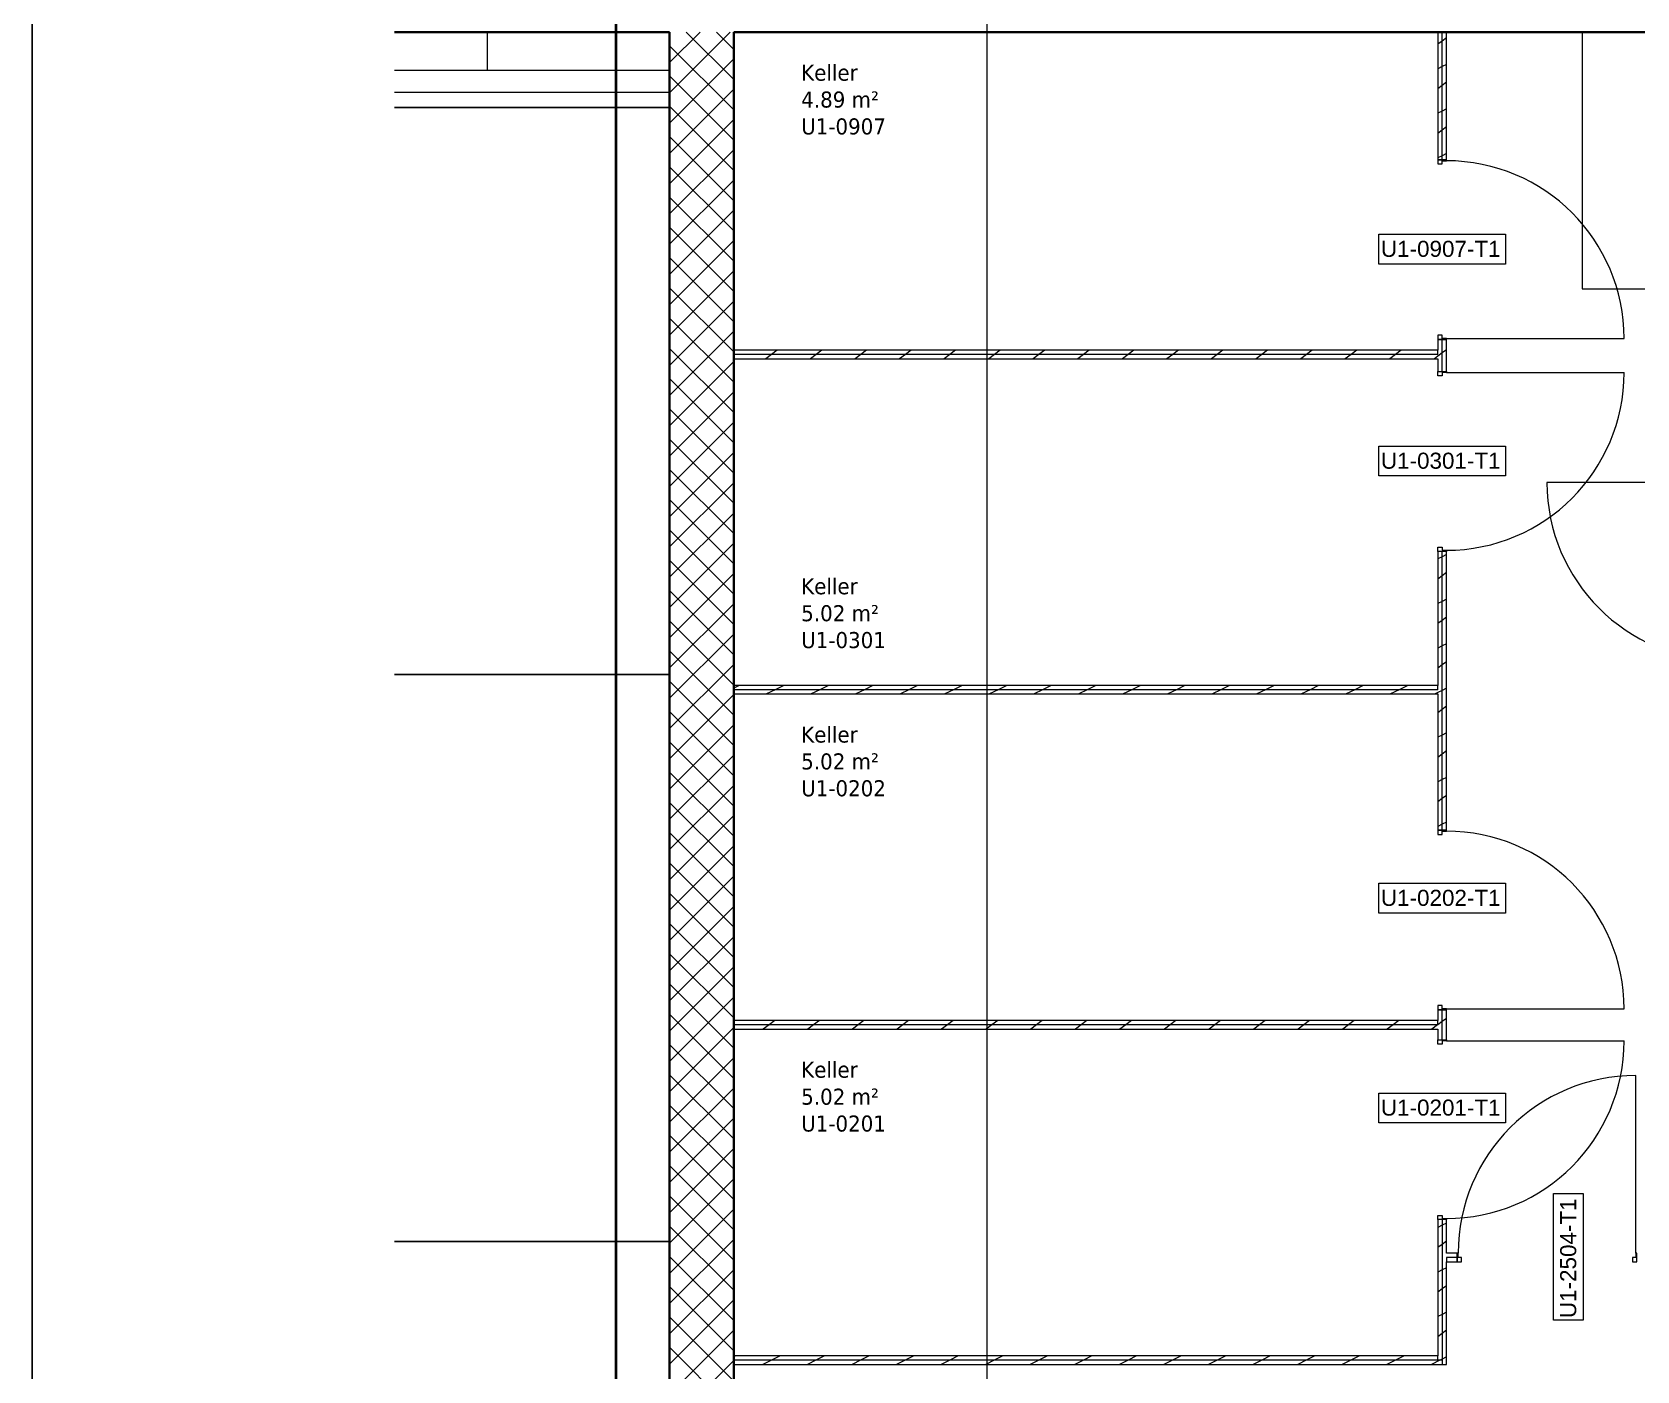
# Model space of a CAD drawing. Extents: x -982 to 937, y -179 to 616.
# Drawn here: x -982.4 to -832.5, y 365.5 to 490.6 of the extents above; entities that cross this region are included whole.
import ezdxf
from ezdxf.lldxf.tags import DXFTag

# ---------------------------------------------------------------- set-up
doc = ezdxf.new("R2010")
doc.units = 0
doc.layers.get('0').update_dxf_attribs({"lineweight": 13})
doc.layers.add('A-____-MATC-OTLN', color=7, linetype='Strichpunkt - Mittel', lineweight=40, true_color=0x0080ff)
doc.layers.add('A-DETL-____-OTLN', color=5, linetype='Continuous', lineweight=9, true_color=0x0000ff)
for name, color, linetype, lineweight in [('A-AREA-____-IDEN', 7, 'Continuous', 5), ('A-DETL-GENF-HDLN', 7, '_Verdeckte Linien_', 9), ('A-DOOR-____-IDEN', 7, 'Continuous', 5), ('A-DOOR-FRAM-MCUT', 7, 'Continuous', 9), ('A-DOOR-OPNG-OTLN', 7, 'Continuous', 9), ('A-FLOR-____-OTLN', 7, 'Continuous', 9), ('A-WALL-____-MCUT', 7, 'Continuous', 35), ('A-WALL-____-PATT', 7, 'Continuous', 35), ('A-WALL-FNSH-MCUT', 7, 'Continuous', 35), ('C-PRKG-____-OTLN', 7, 'Continuous', 9), ('S-GRID-____-OTLN', 7, 'Continuous', 5)]:
    doc.layers.add(name, color=color, linetype=linetype, lineweight=lineweight)
doc.styles.get("Standard").update_dxf_attribs({"font": 'arial.ttf'})
tags = doc.linetypes.add('_Rasterlinie_', pattern=[0.375, 0.2, -0.05, 0.075, -0.05]).pattern_tags.tags
tags[10:11] = [DXFTag(74, 4), DXFTag(75, 0), DXFTag(340, '0'), DXFTag(46, 1.0), DXFTag(50, 0.0), DXFTag(44, 0.0), DXFTag(45, 0.0)]
tags[8:9] = [DXFTag(74, 4), DXFTag(75, 0), DXFTag(340, '0'), DXFTag(46, 1.0), DXFTag(50, 0.0), DXFTag(44, 0.0), DXFTag(45, 0.0)]
tags[6:7] = [DXFTag(74, 4), DXFTag(75, 0), DXFTag(340, '0'), DXFTag(46, 1.0), DXFTag(50, 0.0), DXFTag(44, 0.0), DXFTag(45, 0.0)]
tags[4:5] = [DXFTag(74, 4), DXFTag(75, 0), DXFTag(340, '0'), DXFTag(46, 1.0), DXFTag(50, 0.0), DXFTag(44, 0.0), DXFTag(45, 0.0)]
tags = doc.linetypes.add('_Verdeckte Linien_', pattern=[0.15, 0.1, -0.05]).pattern_tags.tags
tags[6:7] = [DXFTag(74, 4), DXFTag(75, 0), DXFTag(340, '0'), DXFTag(46, 1.0), DXFTag(50, 0.0), DXFTag(44, 0.0), DXFTag(45, 0.0)]
tags[4:5] = [DXFTag(74, 4), DXFTag(75, 0), DXFTag(340, '0'), DXFTag(46, 1.0), DXFTag(50, 0.0), DXFTag(44, 0.0), DXFTag(45, 0.0)]
tags = doc.linetypes.add('Gestrichelt', pattern=[0.1, 0.05, -0.05]).pattern_tags.tags
tags[6:7] = [DXFTag(74, 4), DXFTag(75, 0), DXFTag(340, '0'), DXFTag(46, 1.0), DXFTag(50, 0.0), DXFTag(44, 0.0), DXFTag(45, 0.0)]
tags[4:5] = [DXFTag(74, 4), DXFTag(75, 0), DXFTag(340, '0'), DXFTag(46, 1.0), DXFTag(50, 0.0), DXFTag(44, 0.0), DXFTag(45, 0.0)]
tags = doc.linetypes.add('Strichpunkt - Mittel', pattern=[0.35, 0.15, -0.1, 0, -0.1]).pattern_tags.tags
tags[10:11] = [DXFTag(74, 4), DXFTag(75, 0), DXFTag(340, '0'), DXFTag(46, 1.0), DXFTag(50, 0.0), DXFTag(44, 0.0), DXFTag(45, 0.0)]
tags[8:9] = [DXFTag(74, 4), DXFTag(75, 0), DXFTag(340, '0'), DXFTag(46, 1.0), DXFTag(50, 0.0), DXFTag(44, 0.0), DXFTag(45, 0.0)]
tags[6:7] = [DXFTag(74, 4), DXFTag(75, 0), DXFTag(340, '0'), DXFTag(46, 1.0), DXFTag(50, 0.0), DXFTag(44, 0.0), DXFTag(45, 0.0)]
tags[4:5] = [DXFTag(74, 4), DXFTag(75, 0), DXFTag(340, '0'), DXFTag(46, 1.0), DXFTag(50, 0.0), DXFTag(44, 0.0), DXFTag(45, 0.0)]

# ---------------------------------------------------------------- blocks, each defined once
blk = doc.blocks.new('Referenz-A0UJ2GQRXE', base_point=(-954.02, -167.52))
at = {"layer": 'A-____-MATC-OTLN', "color": 0, "linetype": 'Strichpunkt - Mittel', "ltscale": 0.4}
blk.add_line((-927.86, 606.16), (-927.86, -167.52), dxfattribs=at)
at = {"layer": 'A-DETL-____-OTLN', "color": 0, "linetype": 'Gestrichelt', "ltscale": 0.13}
blk.add_line((-948.54, 484.98), (-922.86, 484.98), dxfattribs=at)
at = {"layer": 'A-DETL-GENF-HDLN', "color": 0, "linetype": '_Verdeckte Linien_', "ltscale": 0.13}
for p, q in [((-824.56, 490.59), (-837.56, 490.59)), ((-837.56, 490.59), (-837.56, 466.59)), ((-837.56, 466.59), (-805.56, 466.59))]:
    blk.add_line(p, q, dxfattribs=at)
at = {"layer": 'A-DOOR-____-IDEN', "color": 0, "linetype": 'Continuous', "ltscale": 0.13}
for p, q in [((-856.58, 471.7), (-844.74, 471.7)), ((-856.58, 468.92), (-856.58, 471.7)), ((-844.74, 471.7), (-844.74, 468.92)), ((-844.74, 468.92), (-856.58, 468.92)), ((-856.58, 451.9), (-844.74, 451.9)), ((-856.58, 449.12), (-856.58, 451.9)), ((-844.74, 451.9), (-844.74, 449.12)), ((-844.74, 449.12), (-856.58, 449.12)), ((-856.58, 411.05), (-844.74, 411.05)), ((-856.58, 408.27), (-856.58, 411.05)), ((-844.74, 411.05), (-844.74, 408.27)), ((-844.74, 408.27), (-856.58, 408.27)), ((-856.58, 391.45), (-844.74, 391.45)), ((-856.58, 388.67), (-856.58, 391.45)), ((-844.74, 391.45), (-844.74, 388.67)), ((-844.74, 388.67), (-856.58, 388.67)), ((-840.25, 370.22), (-840.25, 382.06)), ((-840.25, 382.06), (-837.47, 382.06)), ((-837.47, 382.06), (-837.47, 370.22)), ((-837.47, 370.22), (-840.25, 370.22))]:
    blk.add_line(p, q, dxfattribs=at)
at = {"layer": 'A-DOOR-FRAM-MCUT', "color": 0, "linetype": 'Continuous', "ltscale": 0.13}
for p, q in [((-850.26, 478.67), (-851.06, 478.67)), ((-851.06, 478.67), (-851.06, 478.27)), ((-850.66, 478.27), (-850.66, 478.57)), ((-850.66, 478.57), (-850.26, 478.57)), ((-850.26, 478.57), (-850.26, 478.67)), ((-851.06, 478.27), (-850.66, 478.27)), ((-850.66, 462.27), (-851.06, 462.27)), ((-851.06, 462.27), (-851.06, 461.87)), ((-850.66, 461.97), (-850.66, 462.27)), ((-850.26, 461.97), (-850.66, 461.97)), ((-850.26, 461.87), (-850.26, 461.97)), ((-851.06, 461.87), (-850.26, 461.87)), ((-851.06, 458.87), (-850.26, 458.87)), ((-851.06, 458.47), (-851.06, 458.87)), ((-850.66, 458.47), (-851.06, 458.47)), ((-850.66, 458.77), (-850.66, 458.47)), ((-850.26, 458.77), (-850.66, 458.77)), ((-850.26, 458.87), (-850.26, 458.77)), ((-851.06, 442.47), (-850.66, 442.47)), ((-851.06, 442.07), (-851.06, 442.47)), ((-850.66, 442.47), (-850.66, 442.17)), ((-850.26, 442.07), (-851.06, 442.07)), ((-850.66, 442.17), (-850.26, 442.17)), ((-850.26, 442.17), (-850.26, 442.07)), ((-850.26, 416.02), (-851.06, 416.02)), ((-851.06, 416.02), (-851.06, 415.62)), ((-851.06, 415.62), (-850.66, 415.62)), ((-850.66, 415.62), (-850.66, 415.92)), ((-850.66, 415.92), (-850.26, 415.92)), ((-850.26, 415.92), (-850.26, 416.02)), ((-850.66, 399.62), (-851.06, 399.62)), ((-851.06, 399.62), (-851.06, 399.22)), ((-851.06, 399.22), (-850.26, 399.22)), ((-850.66, 399.32), (-850.66, 399.62)), ((-850.26, 399.32), (-850.66, 399.32)), ((-850.26, 399.22), (-850.26, 399.32)), ((-851.06, 396.42), (-850.26, 396.42)), ((-851.06, 396.02), (-851.06, 396.42)), ((-850.66, 396.02), (-851.06, 396.02)), ((-850.66, 396.32), (-850.66, 396.02)), ((-850.26, 396.32), (-850.66, 396.32)), ((-850.26, 396.42), (-850.26, 396.32)), ((-851.06, 380.02), (-850.66, 380.02)), ((-851.06, 379.62), (-851.06, 380.02)), ((-850.26, 379.62), (-851.06, 379.62)), ((-850.66, 380.02), (-850.66, 379.72)), ((-850.66, 379.72), (-850.26, 379.72)), ((-850.26, 379.72), (-850.26, 379.62)), ((-849.16, 376.49), (-849.26, 376.49)), ((-849.26, 376.49), (-849.26, 375.69)), ((-849.16, 376.09), (-849.16, 376.49)), ((-832.46, 376.49), (-832.56, 376.49)), ((-832.56, 376.49), (-832.56, 376.09)), ((-832.46, 375.69), (-832.46, 376.49)), ((-849.26, 375.69), (-848.86, 375.69)), ((-848.86, 376.09), (-849.16, 376.09)), ((-848.86, 375.69), (-848.86, 376.09)), ((-832.56, 376.09), (-832.86, 376.09)), ((-832.86, 376.09), (-832.86, 375.69)), ((-832.86, 375.69), (-832.46, 375.69))]:
    blk.add_line(p, q, dxfattribs=at)
at = {"layer": 'A-DOOR-OPNG-OTLN', "color": 0, "linetype": 'Continuous', "ltscale": 0.13}
for p, q in [((-850.26, 461.97), (-833.66, 461.97)), ((-850.26, 458.77), (-833.66, 458.77)), ((-824.26, 448.49), (-840.86, 448.49)), ((-850.26, 399.32), (-833.66, 399.32)), ((-850.26, 396.32), (-833.66, 396.32)), ((-832.56, 376.49), (-832.56, 393.09))]:
    blk.add_line(p, q, dxfattribs=at)
for centre, major_axis in [((-850.26, 461.97), (16.6, 0)), ((-850.26, 458.77), (0, -16.6)), ((-824.26, 448.49), (-16.6, 0)), ((-850.26, 399.32), (16.6, 0)), ((-850.26, 396.32), (0, -16.6)), ((-832.56, 376.49), (0, 16.6))]:
    blk.add_ellipse(centre, major_axis=major_axis, ratio=1, start_param=0, end_param=1.570796, dxfattribs=at)
at = {"layer": 'A-FLOR-____-OTLN', "color": 0, "linetype": 'Continuous', "ltscale": 0.13}
for p, q in [((-922.86, 490.58), (-948.54, 490.58)), ((-939.86, 486.99), (-939.86, 490.58)), ((-922.86, 486.99), (-948.54, 486.99))]:
    blk.add_line(p, q, dxfattribs=at)
at = {"layer": 'A-WALL-____-MCUT', "color": 0, "linetype": 'Continuous', "ltscale": 0.35}
for p, q in [((-922.86, 490.59), (-948.54, 490.59)), ((-922.86, 490.59), (-922.86, 251.99)), ((-916.86, 460.07), (-916.86, 490.59)), ((-805.56, 490.59), (-916.86, 490.59)), ((-916.86, 334.79), (-916.86, 460.07))]:
    blk.add_line(p, q, dxfattribs=at)
at = {"layer": 'A-WALL-____-MCUT', "color": 0, "linetype": 'Continuous', "lineweight": 9, "ltscale": 0.13}
for p, q in [((-850.66, 478.67), (-850.66, 490.59)), ((-851.06, 460.47), (-916.86, 460.47)), ((-851.06, 460.47), (-851.06, 460.87)), ((-850.66, 458.87), (-850.66, 461.87)), ((-850.66, 416.02), (-850.66, 442.07)), ((-851.06, 429.14), (-916.86, 429.14)), ((-851.06, 429.14), (-851.06, 429.54)), ((-850.66, 396.42), (-850.66, 399.22)), ((-851.06, 397.82), (-916.86, 397.82)), ((-851.06, 397.82), (-851.06, 398.22)), ((-850.66, 379.62), (-850.66, 366.09)), ((-849.26, 376.09), (-850.26, 376.09)), ((-850.26, 376.09), (-850.26, 375.69)), ((-850.66, 366.49), (-916.86, 366.49)), ((-851.06, 366.49), (-851.06, 366.89))]:
    blk.add_line(p, q, dxfattribs=at)
at = {"layer": 'A-WALL-____-PATT', "color": 0, "linetype": 'Continuous', "lineweight": 9, "ltscale": 0.13}
for p, q in [((-922.86, 490.57), (-922.83, 490.59)), ((-922.86, 487.74), (-920, 490.59)), ((-922.86, 484.91), (-917.18, 490.59)), ((-916.86, 486.15), (-921.3, 490.59)), ((-916.86, 488.98), (-918.47, 490.59)), ((-916.86, 483.32), (-922.86, 489.32)), ((-850.66, 489.76), (-851.06, 489.46)), ((-850.26, 490.06), (-850.66, 489.76)), ((-922.86, 482.08), (-916.86, 488.08)), ((-850.66, 487.37), (-851.06, 487.17)), ((-850.26, 487.57), (-850.66, 487.37)), ((-916.86, 480.5), (-922.86, 486.5)), ((-850.26, 485.9), (-850.66, 485.6)), ((-922.86, 479.25), (-916.86, 485.25)), ((-850.66, 485.6), (-851.06, 485.3)), ((-916.86, 477.67), (-922.86, 483.67)), ((-850.66, 483.21), (-851.06, 483.01)), ((-850.26, 483.41), (-850.66, 483.21)), ((-922.86, 476.42), (-916.86, 482.42)), ((-850.66, 481.43), (-851.06, 481.13)), ((-850.26, 481.73), (-850.66, 481.43)), ((-916.86, 474.84), (-922.86, 480.84)), ((-922.86, 473.6), (-916.86, 479.6)), ((-850.66, 479.04), (-851.06, 478.84)), ((-850.26, 479.24), (-850.66, 479.04)), ((-916.86, 472.01), (-922.86, 478.01)), ((-922.86, 470.77), (-916.86, 476.77)), ((-916.86, 469.18), (-922.86, 475.18)), ((-922.86, 467.94), (-916.86, 473.94)), ((-916.86, 466.35), (-922.86, 472.35)), ((-922.86, 465.11), (-916.86, 471.11)), ((-916.86, 463.53), (-922.86, 469.53)), ((-922.86, 462.28), (-916.86, 468.28)), ((-916.86, 460.7), (-922.86, 466.7)), ((-922.86, 459.45), (-916.86, 465.45)), ((-916.86, 457.87), (-922.86, 463.87)), ((-922.86, 456.63), (-916.86, 462.63)), ((-916.86, 455.04), (-922.86, 461.04)), ((-913.32, 460.47), (-913.85, 460.07)), ((-912.79, 460.87), (-913.32, 460.47)), ((-909.15, 460.47), (-909.69, 460.07)), ((-908.62, 460.87), (-909.15, 460.47)), ((-904.99, 460.47), (-905.52, 460.07)), ((-904.46, 460.87), (-904.99, 460.47)), ((-900.82, 460.47), (-901.36, 460.07)), ((-900.29, 460.87), (-900.82, 460.47)), ((-896.66, 460.47), (-897.19, 460.07)), ((-896.13, 460.87), (-896.66, 460.47)), ((-892.49, 460.47), (-893.03, 460.07)), ((-891.96, 460.87), (-892.49, 460.47)), ((-888.33, 460.47), (-888.86, 460.07)), ((-887.8, 460.87), (-888.33, 460.47)), ((-884.16, 460.47), (-884.7, 460.07)), ((-883.63, 460.87), (-884.16, 460.47)), ((-880, 460.47), (-880.53, 460.07)), ((-879.47, 460.87), (-880, 460.47)), ((-875.83, 460.47), (-876.37, 460.07)), ((-875.3, 460.87), (-875.83, 460.47)), ((-871.67, 460.47), (-872.2, 460.07)), ((-871.14, 460.87), (-871.67, 460.47)), ((-867.5, 460.47), (-868.04, 460.07)), ((-866.97, 460.87), (-867.5, 460.47)), ((-863.34, 460.47), (-863.87, 460.07)), ((-862.81, 460.87), (-863.34, 460.47)), ((-859.17, 460.47), (-859.71, 460.07)), ((-858.64, 460.87), (-859.17, 460.47)), ((-855.01, 460.47), (-855.54, 460.07)), ((-854.48, 460.87), (-855.01, 460.47)), ((-850.66, 460.61), (-851.06, 460.31)), ((-850.26, 460.91), (-850.66, 460.61)), ((-922.86, 453.8), (-916.86, 459.8)), ((-851.06, 460.31), (-851.38, 460.07)), ((-916.86, 452.21), (-922.86, 458.21)), ((-922.86, 450.97), (-916.86, 456.97)), ((-916.86, 449.38), (-922.86, 455.38)), ((-922.86, 448.14), (-916.86, 454.14)), ((-916.86, 446.56), (-922.86, 452.56)), ((-922.86, 445.31), (-916.86, 451.31)), ((-916.86, 443.73), (-922.86, 449.73)), ((-922.86, 442.48), (-916.86, 448.48)), ((-916.86, 440.9), (-922.86, 446.9)), ((-922.86, 439.65), (-916.86, 445.65)), ((-916.86, 438.07), (-922.86, 444.07)), ((-922.86, 436.83), (-916.86, 442.83)), ((-916.86, 435.24), (-922.86, 441.24)), ((-850.66, 441.56), (-851.06, 441.36)), ((-850.26, 441.76), (-850.66, 441.56)), ((-922.86, 434), (-916.86, 440)), ((-850.66, 439.78), (-851.06, 439.48)), ((-850.26, 440.08), (-850.66, 439.78)), ((-916.86, 432.41), (-922.86, 438.41)), ((-922.86, 431.17), (-916.86, 437.17)), ((-850.66, 437.39), (-851.06, 437.19)), ((-850.26, 437.59), (-850.66, 437.39)), ((-916.86, 429.58), (-922.86, 435.58)), ((-850.66, 435.62), (-851.06, 435.32)), ((-850.26, 435.92), (-850.66, 435.62)), ((-922.86, 428.34), (-916.86, 434.34)), ((-850.26, 433.43), (-850.66, 433.23)), ((-916.86, 426.76), (-922.86, 432.76)), ((-850.66, 433.23), (-851.06, 433.03)), ((-922.86, 425.51), (-916.86, 431.51)), ((-850.66, 431.45), (-851.06, 431.15)), ((-850.26, 431.75), (-850.66, 431.45)), ((-916.86, 423.93), (-922.86, 429.93)), ((-916.34, 429.54), (-916.86, 429.28)), ((-912.98, 429.14), (-913.78, 428.74)), ((-912.18, 429.54), (-912.98, 429.14)), ((-908.81, 429.14), (-909.61, 428.74)), ((-908.01, 429.54), (-908.81, 429.14)), ((-904.65, 429.14), (-905.45, 428.74)), ((-903.85, 429.54), (-904.65, 429.14)), ((-900.48, 429.14), (-901.28, 428.74)), ((-899.68, 429.54), (-900.48, 429.14)), ((-896.32, 429.14), (-897.12, 428.74)), ((-895.52, 429.54), (-896.32, 429.14)), ((-892.15, 429.14), (-892.95, 428.74)), ((-891.35, 429.54), (-892.15, 429.14)), ((-887.99, 429.14), (-888.79, 428.74)), ((-887.19, 429.54), (-887.99, 429.14)), ((-883.82, 429.14), (-884.62, 428.74)), ((-883.02, 429.54), (-883.82, 429.14)), ((-879.66, 429.14), (-880.46, 428.74)), ((-878.86, 429.54), (-879.66, 429.14)), ((-875.49, 429.14), (-876.29, 428.74)), ((-874.69, 429.54), (-875.49, 429.14)), ((-871.33, 429.14), (-872.13, 428.74)), ((-870.53, 429.54), (-871.33, 429.14)), ((-867.16, 429.14), (-867.96, 428.74)), ((-866.36, 429.54), (-867.16, 429.14)), ((-863, 429.14), (-863.8, 428.74)), ((-862.2, 429.54), (-863, 429.14)), ((-858.83, 429.14), (-859.63, 428.74)), ((-858.03, 429.54), (-858.83, 429.14)), ((-854.67, 429.14), (-855.47, 428.74)), ((-853.87, 429.54), (-854.67, 429.14)), ((-850.66, 429.07), (-851.06, 428.87)), ((-850.26, 429.27), (-850.66, 429.07)), ((-922.86, 422.68), (-916.86, 428.68)), ((-851.06, 428.87), (-851.3, 428.74)), ((-850.26, 427.59), (-850.66, 427.29)), ((-916.86, 421.1), (-922.86, 427.1)), ((-850.66, 427.29), (-851.06, 426.99)), ((-922.86, 419.86), (-916.86, 425.86)), ((-850.66, 424.9), (-851.06, 424.7)), ((-850.26, 425.1), (-850.66, 424.9)), ((-916.86, 418.27), (-922.86, 424.27)), ((-922.86, 417.03), (-916.86, 423.03)), ((-850.66, 423.12), (-851.06, 422.82)), ((-850.26, 423.42), (-850.66, 423.12)), ((-916.86, 415.44), (-922.86, 421.44)), ((-922.86, 414.2), (-916.86, 420.2)), ((-850.66, 420.74), (-851.06, 420.54)), ((-850.26, 420.94), (-850.66, 420.74)), ((-916.86, 412.61), (-922.86, 418.61)), ((-850.66, 418.96), (-851.06, 418.66)), ((-850.26, 419.26), (-850.66, 418.96)), ((-922.86, 411.37), (-916.86, 417.37)), ((-916.86, 409.79), (-922.86, 415.79)), ((-850.66, 416.57), (-851.06, 416.37)), ((-850.26, 416.77), (-850.66, 416.57)), ((-922.86, 408.54), (-916.86, 414.54)), ((-916.86, 406.96), (-922.86, 412.96)), ((-922.86, 405.71), (-916.86, 411.71)), ((-916.86, 404.13), (-922.86, 410.13)), ((-922.86, 402.88), (-916.86, 408.88)), ((-916.86, 401.3), (-922.86, 407.3)), ((-922.86, 400.06), (-916.86, 406.06)), ((-916.86, 398.47), (-922.86, 404.47)), ((-922.86, 397.23), (-916.86, 403.23)), ((-916.86, 395.64), (-922.86, 401.64)), ((-922.86, 394.4), (-916.86, 400.4)), ((-916.86, 392.82), (-922.86, 398.82)), ((-922.86, 391.57), (-916.86, 397.57)), ((-913.55, 397.82), (-914.09, 397.42)), ((-913.02, 398.22), (-913.55, 397.82)), ((-909.39, 397.82), (-909.92, 397.42)), ((-908.85, 398.22), (-909.39, 397.82)), ((-905.22, 397.82), (-905.76, 397.42)), ((-904.69, 398.22), (-905.22, 397.82)), ((-901.06, 397.82), (-901.59, 397.42)), ((-900.52, 398.22), (-901.06, 397.82)), ((-896.89, 397.82), (-897.43, 397.42)), ((-896.36, 398.22), (-896.89, 397.82)), ((-892.73, 397.82), (-893.26, 397.42)), ((-892.19, 398.22), (-892.73, 397.82)), ((-888.56, 397.82), (-889.1, 397.42)), ((-888.03, 398.22), (-888.56, 397.82)), ((-884.4, 397.82), (-884.93, 397.42)), ((-883.86, 398.22), (-884.4, 397.82)), ((-880.23, 397.82), (-880.77, 397.42)), ((-879.7, 398.22), (-880.23, 397.82)), ((-876.07, 397.82), (-876.6, 397.42)), ((-875.53, 398.22), (-876.07, 397.82)), ((-871.9, 397.82), (-872.44, 397.42)), ((-871.37, 398.22), (-871.9, 397.82)), ((-867.74, 397.82), (-868.27, 397.42)), ((-867.2, 398.22), (-867.74, 397.82)), ((-863.57, 397.82), (-864.11, 397.42)), ((-863.04, 398.22), (-863.57, 397.82)), ((-859.41, 397.82), (-859.94, 397.42)), ((-858.87, 398.22), (-859.41, 397.82)), ((-855.24, 397.82), (-855.78, 397.42)), ((-854.71, 398.22), (-855.24, 397.82)), ((-851.08, 397.82), (-851.61, 397.42)), ((-851.06, 397.83), (-851.08, 397.82)), ((-850.66, 398.13), (-851.06, 397.83)), ((-850.26, 398.43), (-850.66, 398.13)), ((-916.86, 389.99), (-922.86, 395.99)), ((-922.86, 388.74), (-916.86, 394.74)), ((-916.86, 387.16), (-922.86, 393.16)), ((-922.86, 385.91), (-916.86, 391.91)), ((-916.86, 384.33), (-922.86, 390.33)), ((-922.86, 383.09), (-916.86, 389.09)), ((-916.86, 381.5), (-922.86, 387.5)), ((-922.86, 380.26), (-916.86, 386.26)), ((-916.86, 378.67), (-922.86, 384.67)), ((-922.86, 377.43), (-916.86, 383.43)), ((-916.86, 375.84), (-922.86, 381.84)), ((-922.86, 374.6), (-916.86, 380.6)), ((-916.86, 373.02), (-922.86, 379.02)), ((-850.66, 379.09), (-851.06, 378.89)), ((-850.26, 379.29), (-850.66, 379.09)), ((-922.86, 371.77), (-916.86, 377.77)), ((-850.66, 377.31), (-851.06, 377.01)), ((-850.26, 377.61), (-850.66, 377.31)), ((-916.86, 370.19), (-922.86, 376.19)), ((-922.86, 368.94), (-916.86, 374.94)), ((-850.66, 374.92), (-851.06, 374.72)), ((-850.26, 375.12), (-850.66, 374.92)), ((-850.26, 373.44), (-850.66, 373.14)), ((-916.86, 367.36), (-922.86, 373.36)), ((-922.86, 366.12), (-916.86, 372.12)), ((-850.66, 373.14), (-851.06, 372.84)), ((-916.86, 364.53), (-922.86, 370.53)), ((-850.66, 370.76), (-851.06, 370.56)), ((-850.26, 370.96), (-850.66, 370.76)), ((-922.86, 363.29), (-916.86, 369.29)), ((-850.66, 368.98), (-851.06, 368.68)), ((-850.26, 369.28), (-850.66, 368.98)), ((-916.86, 361.7), (-922.86, 367.7)), ((-922.86, 360.46), (-916.86, 366.46)), ((-916.7, 366.89), (-916.86, 366.81)), ((-913.33, 366.49), (-914.13, 366.09)), ((-912.53, 366.89), (-913.33, 366.49)), ((-909.17, 366.49), (-909.97, 366.09)), ((-908.37, 366.89), (-909.17, 366.49)), ((-905, 366.49), (-905.8, 366.09)), ((-904.2, 366.89), (-905, 366.49)), ((-900.84, 366.49), (-901.64, 366.09)), ((-900.04, 366.89), (-900.84, 366.49)), ((-896.67, 366.49), (-897.47, 366.09)), ((-895.87, 366.89), (-896.67, 366.49)), ((-892.51, 366.49), (-893.31, 366.09)), ((-891.71, 366.89), (-892.51, 366.49)), ((-888.34, 366.49), (-889.14, 366.09)), ((-887.54, 366.89), (-888.34, 366.49)), ((-884.18, 366.49), (-884.98, 366.09)), ((-883.38, 366.89), (-884.18, 366.49)), ((-880.01, 366.49), (-880.81, 366.09)), ((-879.21, 366.89), (-880.01, 366.49)), ((-875.85, 366.49), (-876.65, 366.09)), ((-875.05, 366.89), (-875.85, 366.49)), ((-871.68, 366.49), (-872.48, 366.09)), ((-870.88, 366.89), (-871.68, 366.49)), ((-867.52, 366.49), (-868.32, 366.09)), ((-866.72, 366.89), (-867.52, 366.49)), ((-863.35, 366.49), (-864.15, 366.09)), ((-862.55, 366.89), (-863.35, 366.49)), ((-859.19, 366.49), (-859.99, 366.09)), ((-858.39, 366.89), (-859.19, 366.49)), ((-855.02, 366.49), (-855.82, 366.09)), ((-854.22, 366.89), (-855.02, 366.49)), ((-850.86, 366.49), (-851.66, 366.09)), ((-850.66, 366.59), (-850.85, 366.49)), ((-850.26, 366.79), (-850.66, 366.59))]:
    blk.add_line(p, q, dxfattribs=at)
at = {"layer": 'A-WALL-FNSH-MCUT', "color": 0, "linetype": 'Continuous', "lineweight": 9, "ltscale": 0.13}
for p, q in [((-851.06, 490.59), (-851.06, 478.67)), ((-850.26, 478.67), (-850.26, 490.59)), ((-851.06, 478.67), (-850.26, 478.67)), ((-851.06, 460.87), (-916.86, 460.87)), ((-851.06, 461.87), (-851.06, 460.87)), ((-850.26, 461.87), (-851.06, 461.87)), ((-850.26, 458.87), (-850.26, 461.87)), ((-916.86, 460.07), (-851.06, 460.07)), ((-851.06, 460.07), (-851.06, 458.87)), ((-851.06, 458.87), (-850.26, 458.87)), ((-851.06, 442.07), (-851.06, 429.54)), ((-850.26, 442.07), (-851.06, 442.07)), ((-850.26, 416.02), (-850.26, 442.07)), ((-851.06, 429.54), (-916.86, 429.54)), ((-916.86, 428.74), (-851.06, 428.74)), ((-851.06, 428.74), (-851.06, 416.02)), ((-851.06, 416.02), (-850.26, 416.02)), ((-851.06, 399.22), (-851.06, 398.22)), ((-850.26, 399.22), (-851.06, 399.22)), ((-850.26, 396.42), (-850.26, 399.22)), ((-851.06, 398.22), (-916.86, 398.22)), ((-916.86, 397.42), (-851.06, 397.42)), ((-851.06, 397.42), (-851.06, 396.42)), ((-851.06, 396.42), (-850.26, 396.42)), ((-851.06, 379.62), (-851.06, 366.89)), ((-850.26, 379.62), (-851.06, 379.62)), ((-850.26, 376.49), (-850.26, 379.62)), ((-849.26, 376.49), (-850.26, 376.49)), ((-849.26, 375.69), (-849.26, 376.49)), ((-850.26, 366.09), (-850.26, 375.69)), ((-850.26, 375.69), (-849.26, 375.69)), ((-851.06, 366.89), (-916.86, 366.89)), ((-916.86, 366.09), (-850.26, 366.09))]:
    blk.add_line(p, q, dxfattribs=at)
at = {"layer": 'C-PRKG-____-OTLN', "color": 0, "linetype": 'Continuous', "ltscale": 0.13}
for p, q in [((-922.86, 483.56), (-948.54, 483.56)), ((-922.86, 483.56), (-948.54, 483.56)), ((-948.54, 483.56), (-922.86, 483.56)), ((-922.86, 483.56), (-922.86, 430.57)), ((-922.86, 483.56), (-922.86, 430.57)), ((-922.86, 430.57), (-948.54, 430.57)), ((-922.86, 430.57), (-948.54, 430.57)), ((-948.54, 430.57), (-922.86, 430.57)), ((-922.86, 430.57), (-948.54, 430.57)), ((-948.54, 430.57), (-922.86, 430.57)), ((-922.86, 430.57), (-948.54, 430.57)), ((-922.86, 430.57), (-922.86, 377.58)), ((-922.86, 430.57), (-922.86, 377.58)), ((-922.86, 377.58), (-948.54, 377.58)), ((-922.86, 377.58), (-948.54, 377.58)), ((-948.54, 377.58), (-922.86, 377.58)), ((-922.86, 377.58), (-948.54, 377.58)), ((-948.54, 377.58), (-922.86, 377.58)), ((-922.86, 377.58), (-948.54, 377.58)), ((-922.86, 377.58), (-922.86, 324.59)), ((-922.86, 377.58), (-922.86, 324.59))]:
    blk.add_line(p, q, dxfattribs=at)
at = {"layer": 'S-GRID-____-OTLN', "color": 0, "linetype": '_Rasterlinie_', "ltscale": 0.13}
blk.add_line((-893.16, -167.52), (-893.16, 592.59), dxfattribs=at)
at = {"layer": 'A-AREA-____-IDEN', "color": 0, "linetype": 'Continuous', "ltscale": 0.13, "char_height": 1.5, "attachment_point": 1}
for s, insert in [('{\\W0.9;\\fVerdana;Keller}', (-910.55, 487.55)), ('{\\W0.9;\\fVerdana;4.89 m²}', (-910.55, 485.04)), ('{\\W0.9;\\fVerdana;U1-0907}', (-910.55, 482.53)), ('{\\W0.9;\\fVerdana;Keller}', (-910.55, 439.56)), ('{\\W0.9;\\fVerdana;5.02 m²}', (-910.55, 437.04)), ('{\\W0.9;\\fVerdana;U1-0301}', (-910.55, 434.53)), ('{\\W0.9;\\fVerdana;Keller}', (-910.55, 425.7)), ('{\\W0.9;\\fVerdana;5.02 m²}', (-910.55, 423.19)), ('{\\W0.9;\\fVerdana;U1-0202}', (-910.55, 420.68)), ('{\\W0.9;\\fVerdana;Keller}', (-910.55, 394.38)), ('{\\W0.9;\\fVerdana;5.02 m²}', (-910.55, 391.86)), ('{\\W0.9;\\fVerdana;U1-0201}', (-910.55, 389.35))]:
    blk.add_mtext(s, dxfattribs=dict(at, insert=insert))
at = {"layer": 'A-DOOR-____-IDEN', "color": 0, "linetype": 'Continuous', "ltscale": 0.13, "char_height": 1.5, "attachment_point": 1}
for s, insert in [('{\\fArial;U1-0907-T1}', (-856.38, 471.09)), ('{\\fArial;U1-0301-T1}', (-856.38, 451.29)), ('{\\fArial;U1-0202-T1}', (-856.38, 410.44)), ('{\\fArial;U1-0201-T1}', (-856.38, 390.84))]:
    blk.add_mtext(s, dxfattribs=dict(at, insert=insert))
at = {"layer": 'A-DOOR-____-IDEN', "color": 0, "linetype": 'Continuous', "ltscale": 0.13, "insert": (-839.63, 370.42), "char_height": 1.5, "attachment_point": 1, "rotation": 90}
blk.add_mtext('{\\fArial;U1-2504-T1}', dxfattribs=at)

msp = doc.modelspace()

# ---------------------------------------------------------------- linework, layer by layer
at = {"color": 0, "linetype": 'ByBlock', "lineweight": -2, "ltscale": 0.13}
msp.add_line((-982.42, 615.53), (-982.42, -174.47), dxfattribs=at)

# ---------------------------------------------------------------- block references
at = {"color": 9, "lineweight": 25, "ltscale": 0.25, "true_color": 0xc0c0c0}
msp.add_blockref('Referenz-A0UJ2GQRXE', (-954.02, -167.52), dxfattribs=at)

doc.saveas('drawing.dxf')
